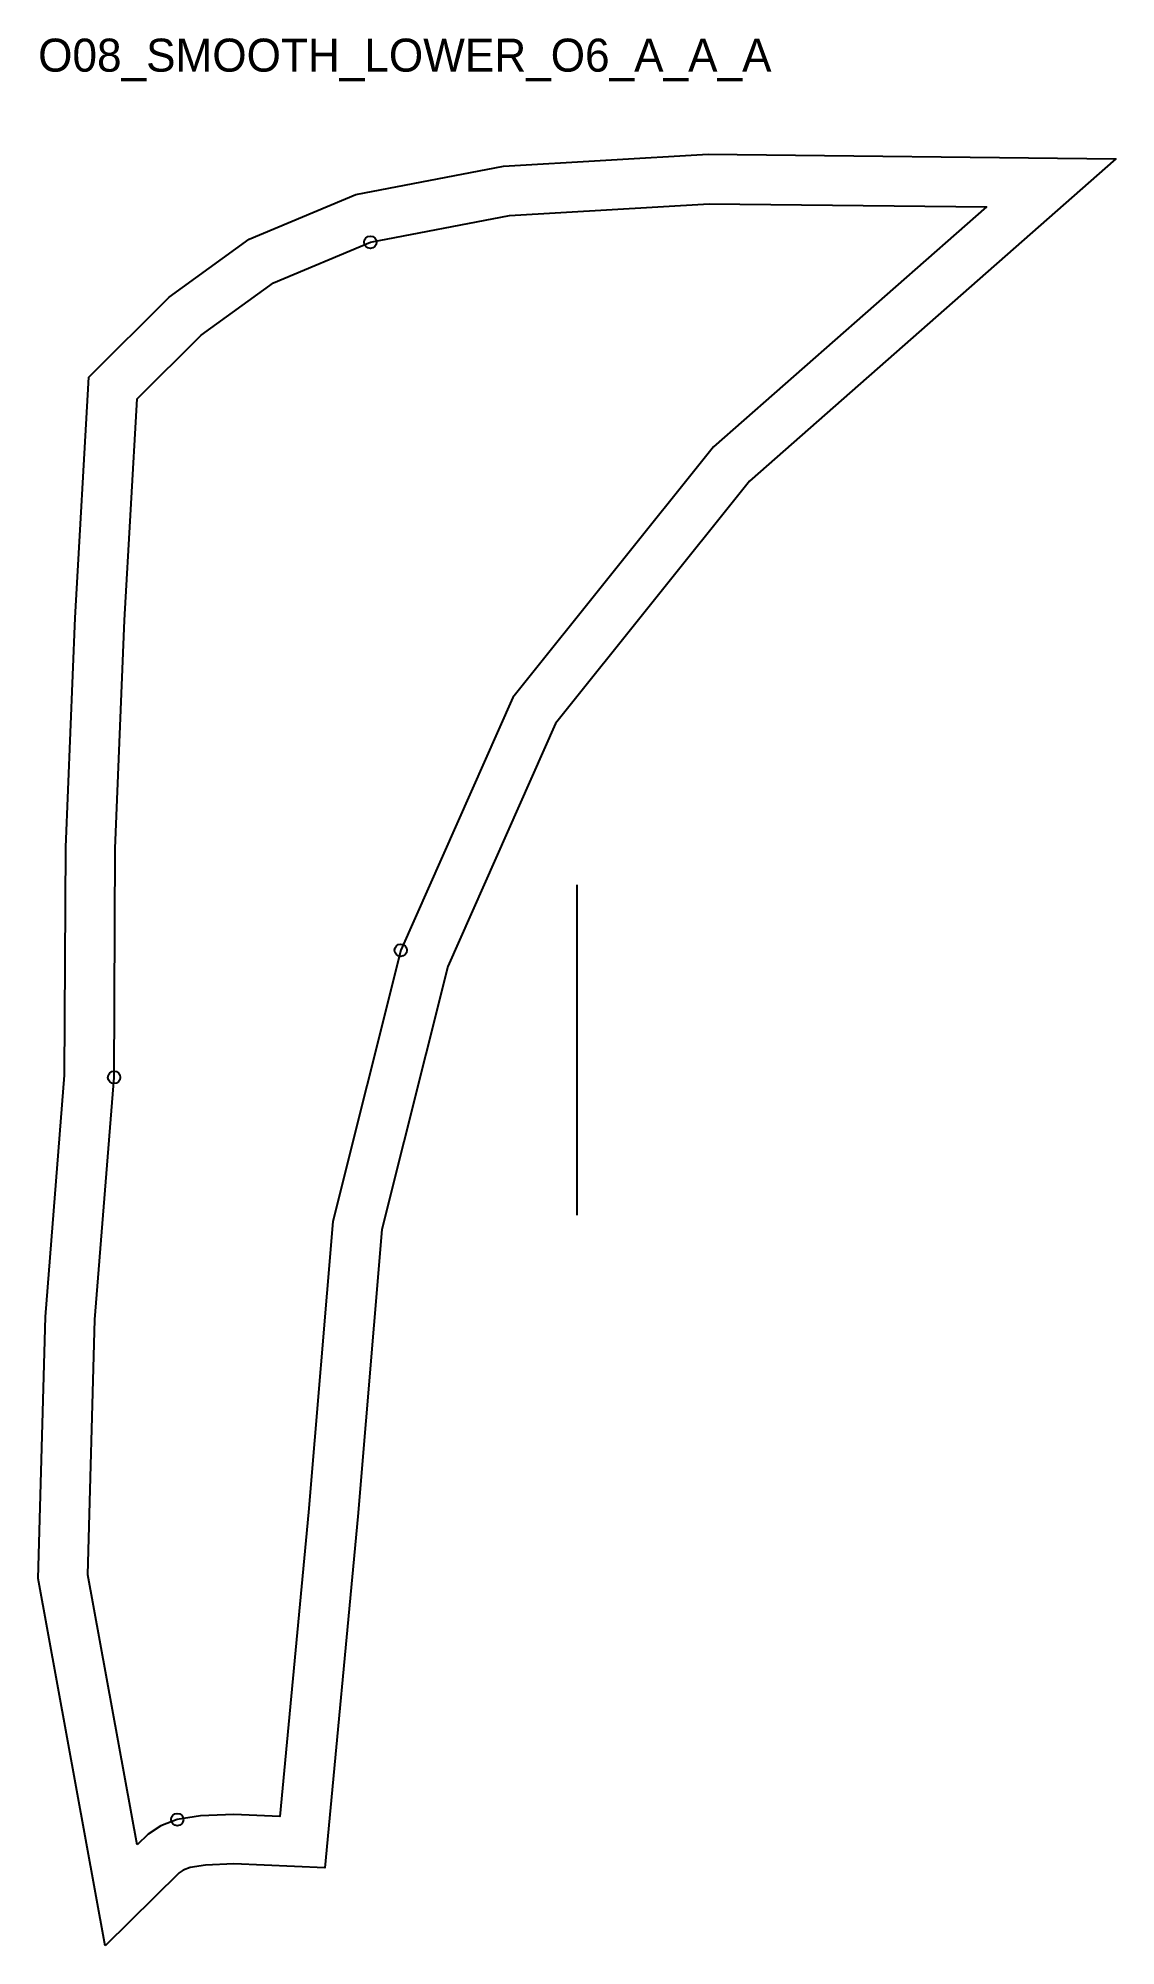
# Model space of a CAD drawing. Header units: millimetres. Extents: x -24 to 237, y -24 to 438.
import ezdxf

# ---------------------------------------------------------------- set-up
doc = ezdxf.new("R2010")
doc.units = ezdxf.units.MM
for name, color, linetype in [('CUT', 1, 'Continuous'), ('GRAIN', 3, 'Continuous'), ('ID', 7, 'Continuous'), ('NOTCH', 2, 'Continuous'), ('SEAM', 5, 'Continuous')]:
    doc.layers.add(name, color=color, linetype=linetype)

msp = doc.modelspace()

# ---------------------------------------------------------------- linework, layer by layer
at = {"layer": 'CUT'}
msp.add_lwpolyline([(-7.73, -24.47), (-23.98, 64.57), (-22.19, 128.01), (-17.56, 186.56), (-17.27, 241.82), (-14.99, 297.45), (-11.72, 355.77), (7.76, 375.16), (27.21, 389.21), (53.06, 400.02), (88.82, 406.9), (138.4, 409.82), (237.26, 408.65), (148.46, 330.55), (101.45, 271.85), (75.3, 212.93), (59.36, 149.14), (53.5, 79.57), (45.48, -5.57), (23.42, -4.62), (16.62, -4.88), (12.87, -5.51), (11.2, -6.13), (10.24, -6.76), (-7.73, -24.47)], close=True, dxfattribs=at)
at = {"layer": 'GRAIN'}
msp.add_line((106.64, 152.68), (106.64, 232.68), dxfattribs=at)
at = {"layer": 'NOTCH'}
for centre in [(56.55, 388.47), (63.91, 216.85), (-5.57, 186.05), (9.75, 6.14)]:
    msp.add_circle(centre, 1.5, dxfattribs=at)
at = {"layer": 'SEAM'}
msp.add_lwpolyline([(0, 0), (-11.95, 65.49), (-10.2, 127.37), (-5.57, 186.05), (-5.27, 241.54), (-3.01, 296.87), (0, 350.51), (15.55, 365.98), (33.11, 378.67), (56.55, 388.47), (90.31, 394.97), (138.68, 397.81), (205.87, 397.02), (139.75, 338.87), (91.11, 278.14), (63.91, 216.85), (47.49, 151.11), (41.54, 80.64), (34.6, 6.91), (23.45, 7.39), (15.4, 7.08), (9.75, 6.14), (5.76, 4.65), (2.68, 2.64)], close=True, dxfattribs=at)

# ---------------------------------------------------------------- texts
at = {"layer": 'ID'}
msp.add_text('O08_SMOOTH_LOWER_O6_A_A_A', height=8, dxfattribs=at).set_placement((-23.98, 429.82))

doc.saveas('drawing.dxf')
